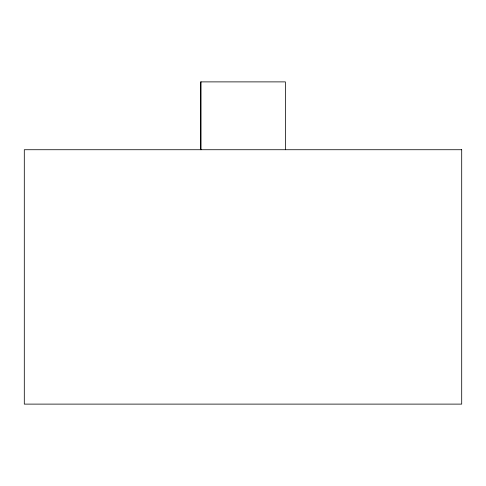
<?xml version="1.0" encoding="UTF-8"?>
<svg xmlns="http://www.w3.org/2000/svg" width="486" height="486" viewBox="0 0 486 486"><rect width="100%" height="100%" fill="white"/><g stroke="black" fill="none" stroke-linecap="round" stroke-linejoin="round"><path stroke-width="0.73" d="M285.397 149.724L285.397 81.885L200.603 81.885L200.603 149.724M201.028 81.885L201.028 149.724M461.7 149.724L24.3 149.724L24.3 404.115L461.7 404.115L461.7 149.724"/></g></svg>
